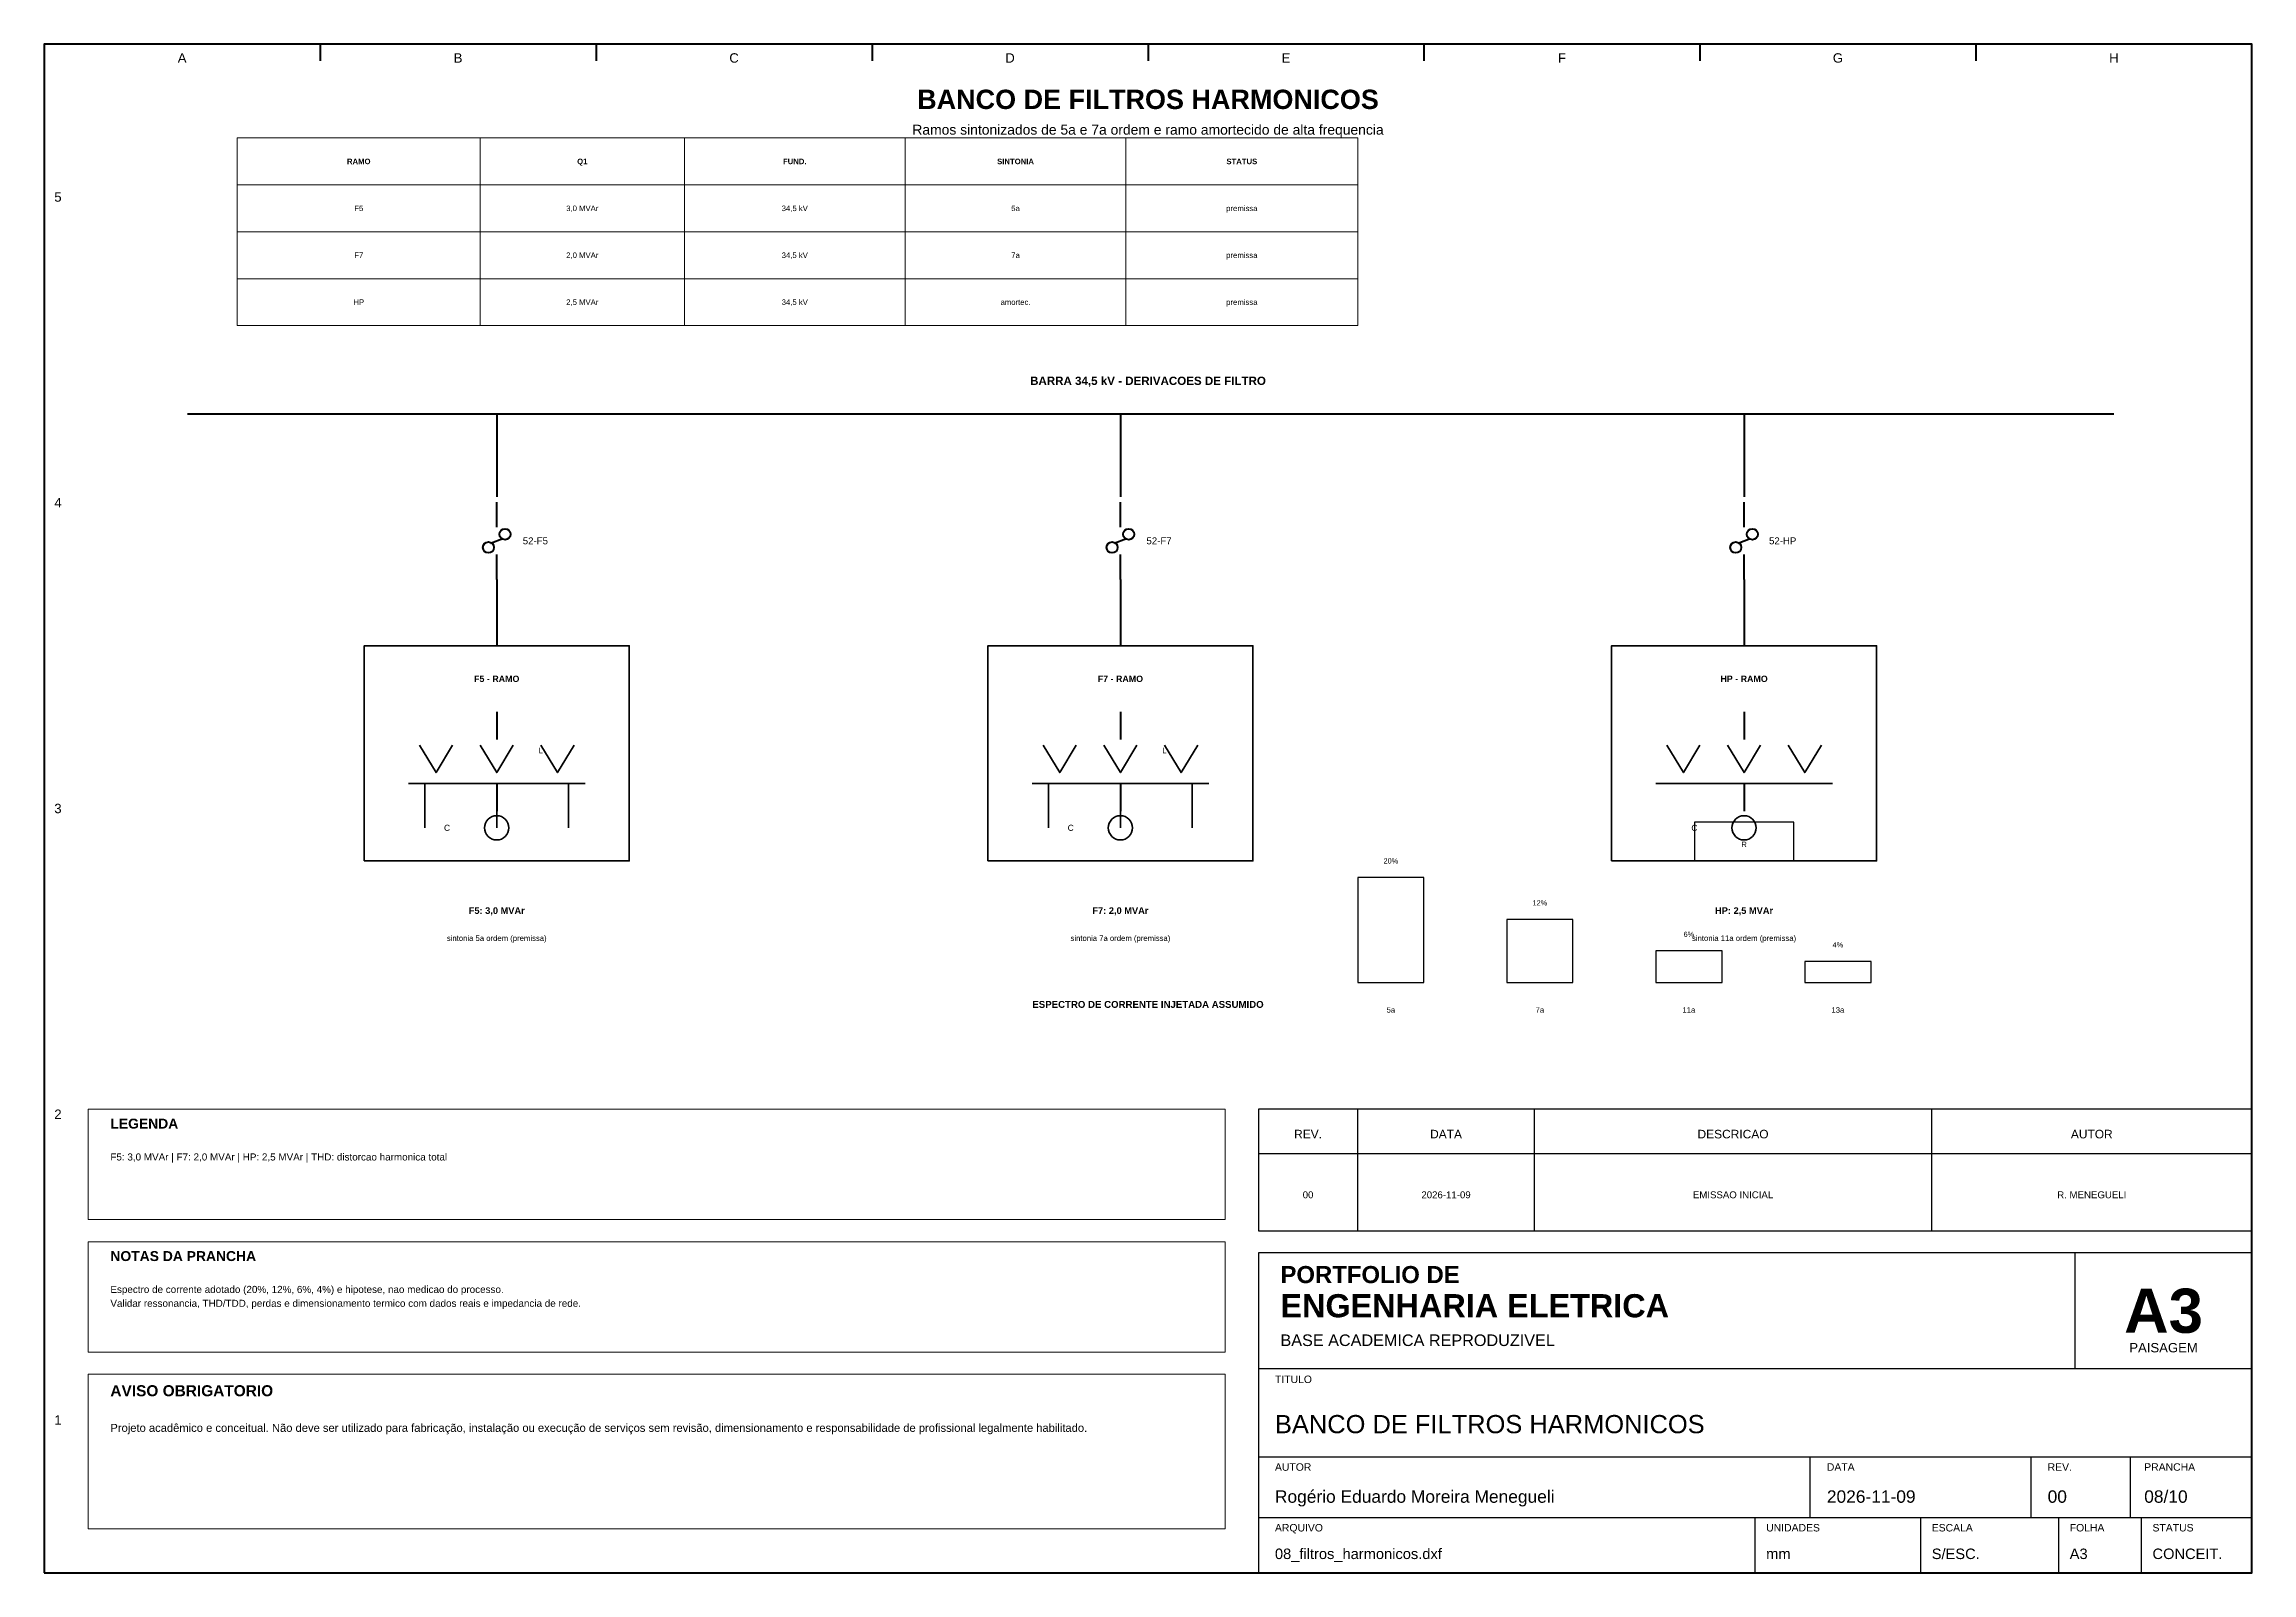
# Model space of a CAD drawing. Header units: millimetres. Extents: x 10 to 410, y 10 to 287.
import ezdxf
from ezdxf.enums import TextEntityAlignment as Align

# ---------------------------------------------------------------- set-up
doc = ezdxf.new("R2010")
doc.units = ezdxf.units.MM
for name, color, linetype, lineweight in [('00_MOLDURA', 7, 'CONTINUOUS', 50), ('01_CARIMBO', 7, 'CONTINUOUS', 25), ('02_TEXTO', 7, 'CONTINUOUS', 18), ('04_EQUIPAMENTOS', 250, 'CONTINUOUS', 35), ('05_POTENCIA', 1, 'CONTINUOUS', 50), ('06_COMANDO', 94, 'CONTINUOUS', 25), ('07_INSTRUMENTACAO', 202, 'CONTINUOUS', 25), ('12_LEGENDA', 7, 'CONTINUOUS', 18), ('13_NOTAS', 7, 'CONTINUOUS', 18)]:
    doc.layers.add(name, color=color, linetype=linetype, lineweight=lineweight)
doc.styles.add('PORTFOLIO_TEXTO', font='arial.ttf')
doc.styles.add('PORTFOLIO_TITULO', font='arialbd.ttf', dxfattribs={"width": 0.92})

# ---------------------------------------------------------------- blocks, each defined once
blk = doc.blocks.new('CARIMBO_A3')
at = {"layer": '01_CARIMBO'}
for p, q in [((148, 37), (148, 58)), ((0, 37), (180, 37)), ((0, 21), (180, 21)), ((100, 10), (100, 21)), ((140, 10), (140, 21)), ((158, 10), (158, 21)), ((0, 10), (180, 10)), ((90, 0), (90, 10)), ((120, 0), (120, 10)), ((145, 0), (145, 10)), ((160, 0), (160, 10))]:
    blk.add_line(p, q, dxfattribs=at)
blk.add_lwpolyline([(0, 0), (180, 0), (180, 58), (0, 58)], close=True, dxfattribs=at)
at = {"layer": '01_CARIMBO', "style": 'PORTFOLIO_TEXTO'}
for s, p in [('TITULO', (3, 34.4)), ('AUTOR', (3, 18.5)), ('DATA', (103, 18.5)), ('REV.', (143, 18.5)), ('PRANCHA', (160.5, 18.5)), ('ARQUIVO', (3, 7.5)), ('UNIDADES', (92, 7.5)), ('ESCALA', (122, 7.5)), ('FOLHA', (147, 7.5)), ('STATUS', (162, 7.5))]:
    blk.add_text(s, height=1.35, dxfattribs=at).set_placement(p)
at = {"layer": '02_TEXTO'}
for s, height, style, p in [('PORTFOLIO DE', 3.1, 'PORTFOLIO_TITULO', (4, 52.5)), ('ENGENHARIA ELETRICA', 4.2, 'PORTFOLIO_TITULO', (4, 46.3)), ('BASE ACADEMICA REPRODUZIVEL', 2.1, 'PORTFOLIO_TEXTO', (4, 41.1))]:
    blk.add_text(s, height=height, dxfattribs=dict(at, style=style)).set_placement(p)
for s, height, style, p in [('A3', 8, 'PORTFOLIO_TITULO', (164, 47.5)), ('PAISAGEM', 1.7, 'PORTFOLIO_TEXTO', (164, 40.8))]:
    blk.add_text(s, height=height, dxfattribs=dict(at, style=style)).set_placement(p, align=Align.MIDDLE_CENTER)
at = {"layer": '02_TEXTO', "style": 'PORTFOLIO_TEXTO'}
for tag, p, height in [('TITULO', (3, 25.3), 3.3), ('AUTOR', (3, 12.7), 2.25), ('DATA', (103, 12.7), 2.25), ('REVISAO', (143, 12.7), 2.25), ('PRANCHA', (160.5, 12.7), 2.25), ('ARQUIVO', (3, 2.5), 1.9), ('UNIDADES', (92, 2.5), 1.9), ('ESCALA', (122, 2.5), 1.9), ('FOLHA', (147, 2.5), 1.9), ('STATUS', (162, 2.5), 1.9)]:
    blk.add_attdef(tag, p, '', height=height, dxfattribs=at)

msp = doc.modelspace()

# ---------------------------------------------------------------- linework, layer by layer
at = {"layer": '00_MOLDURA'}
for p, q in [((60, 287), (60, 284)), ((110, 287), (110, 284)), ((160, 287), (160, 284)), ((210, 287), (210, 284)), ((260, 287), (260, 284)), ((310, 287), (310, 284)), ((360, 287), (360, 284))]:
    msp.add_line(p, q, dxfattribs=at)
msp.add_lwpolyline([(10, 10), (410, 10), (410, 287), (10, 287)], close=True, dxfattribs=at)
at = {"layer": '01_CARIMBO'}
for p, q in [((248, 72), (248, 94)), ((280, 72), (280, 94)), ((352, 72), (352, 94)), ((230, 86), (410, 86))]:
    msp.add_line(p, q, dxfattribs=at)
msp.add_lwpolyline([(230, 72), (410, 72), (410, 94), (230, 94)], close=True, dxfattribs=at)
at = {"layer": '04_EQUIPAMENTOS'}
for p, q in [((76, 153), (108, 153)), ((79, 153), (79, 145)), ((92, 153), (92, 145)), ((105, 153), (105, 145)), ((189, 153), (221, 153)), ((192, 153), (192, 145)), ((205, 153), (205, 145)), ((218, 153), (218, 145)), ((302, 153), (334, 153))]:
    msp.add_line(p, q, dxfattribs=at)
for points in [[(68, 139), (116, 139), (116, 178), (68, 178)], [(181, 139), (229, 139), (229, 178), (181, 178)], [(294, 139), (342, 139), (342, 178), (294, 178)]]:
    msp.add_lwpolyline(points, close=True, dxfattribs=at)
for points in [[(78, 160), (81, 155), (84, 160)], [(89, 160), (92, 155), (95, 160)], [(100, 160), (103, 155), (106, 160)], [(191, 160), (194, 155), (197, 160)], [(202, 160), (205, 155), (208, 160)], [(213, 160), (216, 155), (219, 160)], [(304, 160), (307, 155), (310, 160)], [(315, 160), (318, 155), (321, 160)], [(326, 160), (329, 155), (332, 160)]]:
    msp.add_lwpolyline(points, dxfattribs=at)
for centre in [(92, 145), (205, 145), (318, 145)]:
    msp.add_circle(centre, 2.2, dxfattribs=at)
at = {"layer": '05_POTENCIA', "lineweight": 70}
msp.add_line((36, 220), (385, 220), dxfattribs=at)
at = {"layer": '05_POTENCIA'}
for p, q in [((92, 220), (92, 205)), ((205, 220), (205, 205)), ((318, 220), (318, 205)), ((92, 199.5), (92, 204)), ((205, 199.5), (205, 204)), ((318, 199.5), (318, 204)), ((90.9, 196.6), (93.1, 197.4)), ((203.9, 196.6), (206.1, 197.4)), ((316.9, 196.6), (319.1, 197.4)), ((92, 190), (92, 194.5)), ((205, 190), (205, 194.5)), ((318, 190), (318, 194.5)), ((92, 190), (92, 178)), ((205, 190), (205, 178)), ((318, 190), (318, 178)), ((92, 166), (92, 161)), ((205, 166), (205, 161)), ((318, 166), (318, 161)), ((92, 153), (92, 148)), ((205, 153), (205, 148)), ((318, 153), (318, 148))]:
    msp.add_line(p, q, dxfattribs=at)
for centre in [(90.5, 195.8), (93.5, 198.2), (203.5, 195.8), (206.5, 198.2), (316.5, 195.8), (319.5, 198.2)]:
    msp.add_circle(centre, 1, dxfattribs=at)
at = {"layer": '06_COMANDO'}
msp.add_lwpolyline([(309, 139), (327, 139), (327, 146), (309, 146)], close=True, dxfattribs=at)
at = {"layer": '07_INSTRUMENTACAO'}
for points in [[(248, 117), (260, 117), (260, 136), (248, 136)], [(275, 117), (287, 117), (287, 128.4), (275, 128.4)], [(302, 117), (314, 117), (314, 122.7), (302, 122.7)], [(329, 117), (341, 117), (341, 120.8), (329, 120.8)]]:
    msp.add_lwpolyline(points, close=True, dxfattribs=at)
at = {"layer": '12_LEGENDA'}
for p, q in [((89, 270), (89, 236)), ((126, 270), (126, 236)), ((166, 270), (166, 236)), ((206, 270), (206, 236)), ((45, 261.5), (248, 261.5)), ((45, 253), (248, 253)), ((45, 244.5), (248, 244.5))]:
    msp.add_line(p, q, dxfattribs=at)
for points in [[(45, 236), (248, 236), (248, 270), (45, 270)], [(18, 74), (224, 74), (224, 94), (18, 94)]]:
    msp.add_lwpolyline(points, close=True, dxfattribs=at)
at = {"layer": '13_NOTAS'}
for points in [[(18, 50), (224, 50), (224, 70), (18, 70)], [(18, 18), (224, 18), (224, 46), (18, 46)]]:
    msp.add_lwpolyline(points, close=True, dxfattribs=at)

# ---------------------------------------------------------------- block references
at = {"layer": '01_CARIMBO'}
msp.add_blockref('CARIMBO_A3', (230, 10), dxfattribs=at).add_auto_attribs({'TITULO': 'BANCO DE FILTROS HARMONICOS', 'AUTOR': 'Rogério Eduardo Moreira Menegueli', 'DATA': '2026-11-09', 'REVISAO': '00', 'PRANCHA': '08/10', 'ARQUIVO': '08_filtros_harmonicos.dxf', 'UNIDADES': 'mm', 'ESCALA': 'S/ESC.', 'FOLHA': 'A3', 'STATUS': 'CONCEIT.'})

# ---------------------------------------------------------------- texts
at = {"layer": '00_MOLDURA', "style": 'PORTFOLIO_TEXTO'}
for s, p in [('A', (35, 284.5)), ('B', (85, 284.5)), ('C', (135, 284.5)), ('D', (185, 284.5)), ('E', (235, 284.5)), ('F', (285, 284.5)), ('G', (335, 284.5)), ('H', (385, 284.5)), ('5', (12.5, 259.3)), ('4', (12.5, 203.9)), ('3', (12.5, 148.5)), ('2', (12.5, 93.1)), ('1', (12.5, 37.7))]:
    msp.add_text(s, height=1.7, dxfattribs=at).set_placement(p, align=Align.MIDDLE_CENTER)
at = {"layer": '01_CARIMBO', "style": 'PORTFOLIO_TEXTO'}
for s, p in [('REV.', (239, 89.5)), ('DATA', (264, 89.5)), ('DESCRICAO', (316, 89.5)), ('AUTOR', (381, 89.5))]:
    msp.add_text(s, height=1.55, dxfattribs=at).set_placement(p, align=Align.MIDDLE_CENTER)
at = {"layer": '02_TEXTO'}
for s, height, style, p in [('BANCO DE FILTROS HARMONICOS', 3.5, 'PORTFOLIO_TITULO', (210, 277)), ('Ramos sintonizados de 5a e 7a ordem e ramo amortecido de alta frequencia', 1.8, 'PORTFOLIO_TEXTO', (210, 271.5)), ('52-F5', 1.25, 'PORTFOLIO_TEXTO', (99, 197)), ('52-F7', 1.25, 'PORTFOLIO_TEXTO', (212, 197)), ('52-HP', 1.25, 'PORTFOLIO_TEXTO', (325, 197)), ('L', 1, 'PORTFOLIO_TEXTO', (100, 159)), ('L', 1, 'PORTFOLIO_TEXTO', (213, 159)), ('C', 1.1, 'PORTFOLIO_TEXTO', (83, 145)), ('C', 1.1, 'PORTFOLIO_TEXTO', (196, 145)), ('C', 1.1, 'PORTFOLIO_TEXTO', (309, 145)), ('F5: 3,0 MVAr', 1.2, 'PORTFOLIO_TITULO', (92, 130)), ('F7: 2,0 MVAr', 1.2, 'PORTFOLIO_TITULO', (205, 130)), ('HP: 2,5 MVAr', 1.2, 'PORTFOLIO_TITULO', (318, 130)), ('sintonia 5a ordem (premissa)', 1, 'PORTFOLIO_TEXTO', (92, 125)), ('sintonia 7a ordem (premissa)', 1, 'PORTFOLIO_TEXTO', (205, 125)), ('sintonia 11a ordem (premissa)', 1, 'PORTFOLIO_TEXTO', (318, 125)), ('5a', 1, 'PORTFOLIO_TEXTO', (254, 112)), ('7a', 1, 'PORTFOLIO_TEXTO', (281, 112)), ('11a', 1, 'PORTFOLIO_TEXTO', (308, 112)), ('13a', 1, 'PORTFOLIO_TEXTO', (335, 112)), ('00', 1.25, 'PORTFOLIO_TEXTO', (239, 78.5)), ('2026-11-09', 1.25, 'PORTFOLIO_TEXTO', (264, 78.5)), ('EMISSAO INICIAL', 1.25, 'PORTFOLIO_TEXTO', (316, 78.5)), ('R. MENEGUELI', 1.25, 'PORTFOLIO_TEXTO', (381, 78.5))]:
    msp.add_text(s, height=height, dxfattribs=dict(at, style=style)).set_placement(p, align=Align.MIDDLE_CENTER)
at = {"layer": '04_EQUIPAMENTOS', "style": 'PORTFOLIO_TITULO'}
for s, p in [('F5 - RAMO', (92, 172)), ('F7 - RAMO', (205, 172)), ('HP - RAMO', (318, 172))]:
    msp.add_text(s, height=1.15, dxfattribs=at).set_placement(p, align=Align.MIDDLE_CENTER)
at = {"layer": '05_POTENCIA', "style": 'PORTFOLIO_TITULO'}
msp.add_text('BARRA 34,5 kV - DERIVACOES DE FILTRO', height=1.5, dxfattribs=at).set_placement((210, 226), align=Align.MIDDLE_CENTER)
at = {"layer": '06_COMANDO', "style": 'PORTFOLIO_TEXTO'}
msp.add_text('R', height=1, dxfattribs=at).set_placement((318, 142), align=Align.MIDDLE_CENTER)
at = {"layer": '07_INSTRUMENTACAO'}
for s, height, style, p in [('20%', 0.95, 'PORTFOLIO_TEXTO', (254, 139)), ('12%', 0.95, 'PORTFOLIO_TEXTO', (281, 131.4)), ('6%', 0.95, 'PORTFOLIO_TEXTO', (308, 125.7)), ('4%', 0.95, 'PORTFOLIO_TEXTO', (335, 123.8)), ('ESPECTRO DE CORRENTE INJETADA ASSUMIDO', 1.25, 'PORTFOLIO_TITULO', (210, 113))]:
    msp.add_text(s, height=height, dxfattribs=dict(at, style=style)).set_placement(p, align=Align.MIDDLE_CENTER)
at = {"layer": '12_LEGENDA'}
for s, style, p in [('RAMO', 'PORTFOLIO_TITULO', (67, 265.75)), ('Q1', 'PORTFOLIO_TITULO', (107.5, 265.75)), ('FUND.', 'PORTFOLIO_TITULO', (146, 265.75)), ('SINTONIA', 'PORTFOLIO_TITULO', (186, 265.75)), ('STATUS', 'PORTFOLIO_TITULO', (227, 265.75)), ('F5', 'PORTFOLIO_TEXTO', (67, 257.25)), ('3,0 MVAr', 'PORTFOLIO_TEXTO', (107.5, 257.25)), ('34,5 kV', 'PORTFOLIO_TEXTO', (146, 257.25)), ('5a', 'PORTFOLIO_TEXTO', (186, 257.25)), ('premissa', 'PORTFOLIO_TEXTO', (227, 257.25)), ('F7', 'PORTFOLIO_TEXTO', (67, 248.75)), ('2,0 MVAr', 'PORTFOLIO_TEXTO', (107.5, 248.75)), ('34,5 kV', 'PORTFOLIO_TEXTO', (146, 248.75)), ('7a', 'PORTFOLIO_TEXTO', (186, 248.75)), ('premissa', 'PORTFOLIO_TEXTO', (227, 248.75)), ('HP', 'PORTFOLIO_TEXTO', (67, 240.25)), ('2,5 MVAr', 'PORTFOLIO_TEXTO', (107.5, 240.25)), ('34,5 kV', 'PORTFOLIO_TEXTO', (146, 240.25)), ('amortec.', 'PORTFOLIO_TEXTO', (186, 240.25)), ('premissa', 'PORTFOLIO_TEXTO', (227, 240.25))]:
    msp.add_text(s, height=1, dxfattribs=dict(at, style=style)).set_placement(p, align=Align.MIDDLE_CENTER)
at = {"layer": '12_LEGENDA', "style": 'PORTFOLIO_TITULO'}
msp.add_text('LEGENDA', height=1.8, dxfattribs=at).set_placement((22, 90.5))
at = {"layer": '12_LEGENDA', "insert": (22, 86), "char_height": 1.28, "width": 198, "attachment_point": 1, "line_spacing_factor": 1.18, "style": 'PORTFOLIO_TEXTO'}
msp.add_mtext('F5: 3,0 MVAr | F7: 2,0 MVAr | HP: 2,5 MVAr | THD: distorcao harmonica total', dxfattribs=at)
at = {"layer": '13_NOTAS', "style": 'PORTFOLIO_TITULO'}
for s, height, p in [('NOTAS DA PRANCHA', 1.8, (22, 66.5)), ('AVISO OBRIGATORIO', 2, (22, 42))]:
    msp.add_text(s, height=height, dxfattribs=at).set_placement(p)
at = {"layer": '13_NOTAS', "width": 198, "attachment_point": 1, "line_spacing_factor": 1.18, "style": 'PORTFOLIO_TEXTO'}
for s, insert, char_height in [('Espectro de corrente adotado (20%, 12%, 6%, 4%) e hipotese, nao medicao do processo.\\PValidar ressonancia, THD/TDD, perdas e dimensionamento termico com dados reais e impedancia de rede.', (22, 62), 1.28), ('Projeto acadêmico e conceitual. Não deve ser utilizado para fabricação, instalação ou execução de serviços sem revisão, dimensionamento e responsabilidade de profissional legalmente habilitado.', (22, 37), 1.45)]:
    msp.add_mtext(s, dxfattribs=dict(at, insert=insert, char_height=char_height))

doc.saveas('drawing.dxf')
